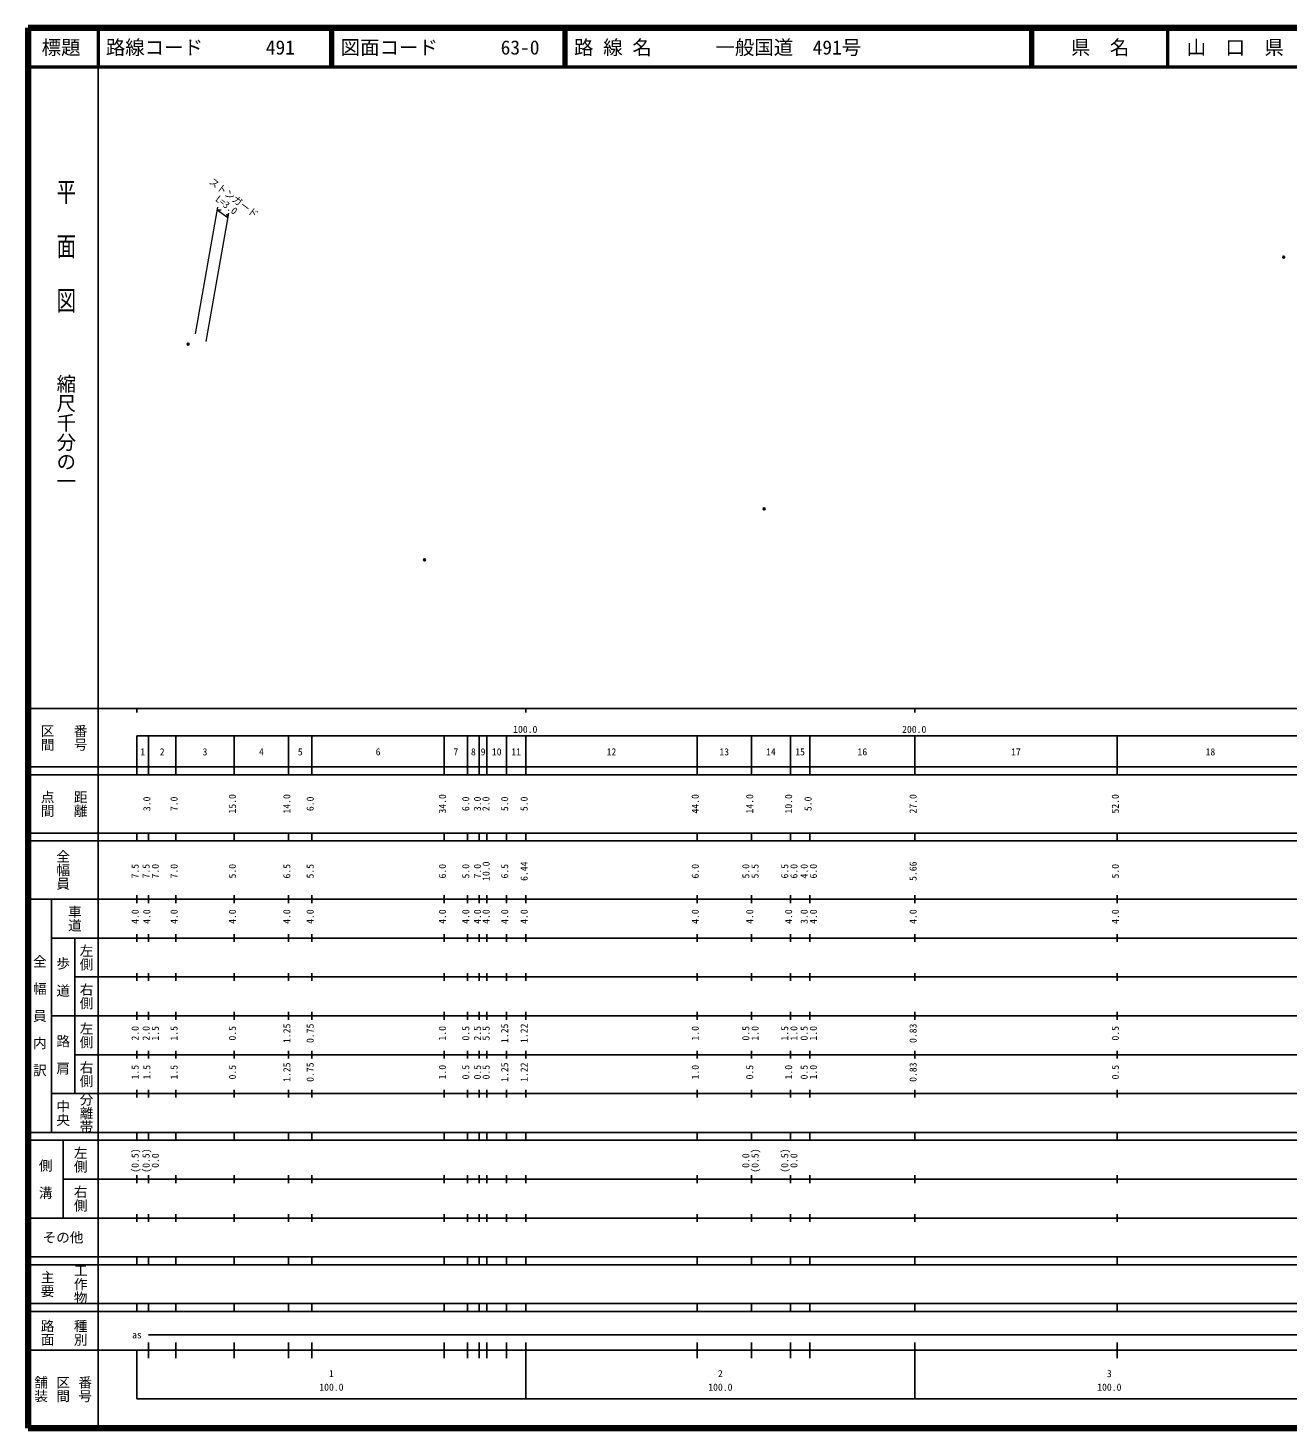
# Model space of a CAD drawing. Units: millimetres on the paper. Extents: x 40 to 680, y 20 to 380.
# Drawn here: x 40 to 363.9, y 20 to 380 of the extents above; entities that cross this region are included whole.
import ezdxf
from ezdxf.enums import TextEntityAlignment as Align

# ---------------------------------------------------------------- set-up
doc = ezdxf.new("R2010")
doc.units = ezdxf.units.MM
doc.header["$PDMODE"] = 32
doc.header["$PDSIZE"] = 0.5
doc.layers.add('M-OTRS', color=6, linetype='Continuous')
doc.layers.add('M-TTL-TXT', color=7, linetype='Continuous')
for name, color, linetype, lineweight in [('M-STR-HTXT', 7, 'Continuous', 13), ('M-TTL', 2, 'Continuous', 140), ('M-TTL-BAND', 7, 'Continuous', 25), ('M-TTL-LINE', 7, 'Continuous', 50)]:
    doc.layers.add(name, color=color, linetype=linetype, lineweight=lineweight)
doc.styles.add('@ＭＳ ゴシック', font='')
doc.styles.add('ＭＳ ゴシック', font='')
doc.styles.get('@ＭＳ ゴシック').set_extended_font_data('@MS Gothic')
doc.styles.get('ＭＳ ゴシック').set_extended_font_data('MS Gothic')

msp = doc.modelspace()

# ---------------------------------------------------------------- linework, layer by layer
at = {"layer": 'M-OTRS'}
for p in [(362.822, 321.059), (81.157, 298.672), (229.261, 256.377), (141.957, 243.274)]:
    msp.add_point(p, dxfattribs=at)
at = {"layer": 'M-STR-HTXT'}
for p, q in [((83.058, 301.326), (88.807, 333.919)), ((85.787, 299.352), (91.594, 332.351)), ((88.658, 333.203), (89.62, 333.223)), ((88.658, 333.203), (91.394, 331.266)), ((91.394, 331.266), (91.086, 332.163))]:
    msp.add_line(p, q, dxfattribs=at)
at = {"layer": 'M-TTL'}
for p, q in [((40, 380), (40, 20)), ((680, 380), (40, 380)), ((40, 20), (680, 20))]:
    msp.add_line(p, q, dxfattribs=at)
at = {"layer": 'M-TTL-BAND'}
for p, q in [((58, 370), (58, 20)), ((40, 205), (579, 205)), ((68, 205), (68, 204)), ((168, 205), (168, 204)), ((268, 205), (268, 204)), ((68, 198), (579, 198)), ((68, 198), (68, 188)), ((71, 188), (71, 198)), ((78, 188), (78, 198)), ((93, 188), (93, 198)), ((107, 188), (107, 198)), ((113, 188), (113, 198)), ((147, 188), (147, 198)), ((153, 188), (153, 198)), ((156, 188), (156, 198)), ((158, 188), (158, 198)), ((163, 188), (163, 198)), ((168, 188), (168, 198)), ((212, 188), (212, 198)), ((226, 188), (226, 198)), ((236, 188), (236, 198)), ((241, 188), (241, 198)), ((268, 188), (268, 198)), ((320, 188), (320, 198)), ((40, 190), (579, 190)), ((40, 188), (579, 188)), ((40, 173), (579, 173)), ((68, 171), (68, 173)), ((71, 171), (71, 173)), ((78, 171), (78, 173)), ((93, 171), (93, 173)), ((107, 171), (107, 173)), ((113, 171), (113, 173)), ((147, 171), (147, 173)), ((153, 171), (153, 173)), ((156, 171), (156, 173)), ((158, 171), (158, 173)), ((163, 171), (163, 173)), ((168, 171), (168, 173)), ((212, 171), (212, 173)), ((226, 171), (226, 173)), ((236, 171), (236, 173)), ((241, 171), (241, 173)), ((268, 171), (268, 173)), ((320, 171), (320, 173)), ((40, 171), (579, 171)), ((40, 156), (579, 156)), ((46, 96), (46, 156)), ((68, 155), (68, 157)), ((71, 155), (71, 157)), ((78, 155), (78, 157)), ((93, 155), (93, 157)), ((107, 155), (107, 157)), ((113, 155), (113, 157)), ((147, 155), (147, 157)), ((153, 155), (153, 157)), ((156, 155), (156, 157)), ((158, 155), (158, 157)), ((163, 155), (163, 157)), ((168, 155), (168, 157)), ((212, 155), (212, 157)), ((226, 155), (226, 157)), ((236, 155), (236, 157)), ((241, 155), (241, 157)), ((268, 155), (268, 157)), ((320, 155), (320, 157)), ((46, 146), (579, 146)), ((52, 146), (52, 106)), ((68, 145), (68, 147)), ((71, 145), (71, 147)), ((78, 145), (78, 147)), ((93, 145), (93, 147)), ((107, 145), (107, 147)), ((113, 145), (113, 147)), ((147, 145), (147, 147)), ((153, 145), (153, 147)), ((156, 145), (156, 147)), ((158, 145), (158, 147)), ((163, 145), (163, 147)), ((168, 145), (168, 147)), ((212, 145), (212, 147)), ((226, 145), (226, 147)), ((236, 145), (236, 147)), ((241, 145), (241, 147)), ((268, 145), (268, 147)), ((320, 145), (320, 147)), ((68, 135), (68, 137)), ((71, 135), (71, 137)), ((78, 135), (78, 137)), ((93, 135), (93, 137)), ((107, 135), (107, 137)), ((113, 135), (113, 137)), ((147, 135), (147, 137)), ((153, 135), (153, 137)), ((156, 135), (156, 137)), ((158, 135), (158, 137)), ((163, 135), (163, 137)), ((168, 135), (168, 137)), ((212, 135), (212, 137)), ((226, 135), (226, 137)), ((236, 135), (236, 137)), ((241, 135), (241, 137)), ((268, 135), (268, 137)), ((320, 135), (320, 137)), ((52, 136), (579, 136)), ((46, 126), (579, 126)), ((68, 125), (68, 127)), ((71, 125), (71, 127)), ((78, 125), (78, 127)), ((93, 125), (93, 127)), ((107, 125), (107, 127)), ((113, 125), (113, 127)), ((147, 125), (147, 127)), ((153, 125), (153, 127)), ((156, 125), (156, 127)), ((158, 125), (158, 127)), ((163, 125), (163, 127)), ((168, 125), (168, 127)), ((212, 125), (212, 127)), ((226, 125), (226, 127)), ((236, 125), (236, 127)), ((241, 125), (241, 127)), ((268, 125), (268, 127)), ((320, 125), (320, 127)), ((52, 116), (579, 116)), ((68, 115), (68, 117)), ((71, 115), (71, 117)), ((78, 115), (78, 117)), ((93, 115), (93, 117)), ((107, 115), (107, 117)), ((113, 115), (113, 117)), ((147, 115), (147, 117)), ((153, 115), (153, 117)), ((156, 115), (156, 117)), ((158, 115), (158, 117)), ((163, 115), (163, 117)), ((168, 115), (168, 117)), ((212, 115), (212, 117)), ((226, 115), (226, 117)), ((236, 115), (236, 117)), ((241, 115), (241, 117)), ((268, 115), (268, 117)), ((320, 115), (320, 117)), ((46, 106), (579, 106)), ((68, 105), (68, 107)), ((71, 105), (71, 107)), ((78, 105), (78, 107)), ((93, 105), (93, 107)), ((107, 105), (107, 107)), ((113, 105), (113, 107)), ((147, 105), (147, 107)), ((153, 105), (153, 107)), ((156, 105), (156, 107)), ((158, 105), (158, 107)), ((163, 105), (163, 107)), ((168, 105), (168, 107)), ((212, 105), (212, 107)), ((226, 105), (226, 107)), ((236, 105), (236, 107)), ((241, 105), (241, 107)), ((268, 105), (268, 107)), ((320, 105), (320, 107)), ((40, 96), (579, 96)), ((40, 94), (579, 94)), ((49, 94), (49, 74)), ((68, 94), (68, 96)), ((71, 94), (71, 96)), ((78, 94), (78, 96)), ((93, 94), (93, 96)), ((107, 94), (107, 96)), ((113, 94), (113, 96)), ((147, 94), (147, 96)), ((153, 94), (153, 96)), ((156, 94), (156, 96)), ((158, 94), (158, 96)), ((163, 94), (163, 96)), ((168, 94), (168, 96)), ((212, 94), (212, 96)), ((226, 94), (226, 96)), ((236, 94), (236, 96)), ((241, 94), (241, 96)), ((268, 94), (268, 96)), ((320, 94), (320, 96)), ((49, 84), (579, 84)), ((68, 83), (68, 85)), ((71, 83), (71, 85)), ((78, 83), (78, 85)), ((93, 83), (93, 85)), ((107, 83), (107, 85)), ((113, 83), (113, 85)), ((147, 83), (147, 85)), ((153, 83), (153, 85)), ((156, 83), (156, 85)), ((158, 83), (158, 85)), ((163, 83), (163, 85)), ((168, 83), (168, 85)), ((212, 83), (212, 85)), ((226, 83), (226, 85)), ((236, 83), (236, 85)), ((241, 83), (241, 85)), ((268, 83), (268, 85)), ((320, 83), (320, 85)), ((40, 74), (579, 74)), ((68, 73), (68, 75)), ((71, 73), (71, 75)), ((78, 73), (78, 75)), ((93, 73), (93, 75)), ((107, 73), (107, 75)), ((113, 73), (113, 75)), ((147, 73), (147, 75)), ((153, 73), (153, 75)), ((156, 73), (156, 75)), ((158, 73), (158, 75)), ((163, 73), (163, 75)), ((168, 73), (168, 75)), ((212, 73), (212, 75)), ((226, 73), (226, 75)), ((236, 73), (236, 75)), ((241, 73), (241, 75)), ((268, 73), (268, 75)), ((320, 73), (320, 75)), ((40, 64), (579, 64)), ((40, 62), (579, 62)), ((68, 62), (68, 64)), ((71, 62), (71, 64)), ((78, 62), (78, 64)), ((93, 62), (93, 64)), ((107, 62), (107, 64)), ((113, 62), (113, 64)), ((147, 62), (147, 64)), ((153, 62), (153, 64)), ((156, 62), (156, 64)), ((158, 62), (158, 64)), ((163, 62), (163, 64)), ((168, 62), (168, 64)), ((212, 62), (212, 64)), ((226, 62), (226, 64)), ((236, 62), (236, 64)), ((241, 62), (241, 64)), ((268, 62), (268, 64)), ((320, 62), (320, 64)), ((40, 52), (579, 52)), ((68, 50), (68, 52)), ((71, 50), (71, 52)), ((78, 50), (78, 52)), ((93, 50), (93, 52)), ((107, 50), (107, 52)), ((113, 50), (113, 52)), ((147, 50), (147, 52)), ((153, 50), (153, 52)), ((156, 50), (156, 52)), ((158, 50), (158, 52)), ((163, 50), (163, 52)), ((168, 50), (168, 52)), ((212, 50), (212, 52)), ((226, 50), (226, 52)), ((236, 50), (236, 52)), ((241, 50), (241, 52)), ((268, 50), (268, 52)), ((320, 50), (320, 52)), ((40, 50), (579, 50)), ((71, 44), (565, 44)), ((40, 40), (579, 40)), ((68, 40), (68, 27.5)), ((71, 38), (71, 42)), ((78, 38), (78, 42)), ((93, 38), (93, 42)), ((107, 38), (107, 42)), ((113, 38), (113, 42)), ((147, 38), (147, 42)), ((153, 38), (153, 42)), ((156, 38), (156, 42)), ((158, 38), (158, 42)), ((163, 38), (163, 42)), ((168, 27.5), (168, 42)), ((212, 38), (212, 42)), ((226, 38), (226, 42)), ((236, 38), (236, 42)), ((241, 38), (241, 42)), ((268, 27.5), (268, 42)), ((320, 38), (320, 42)), ((68, 27.5), (579, 27.5))]:
    msp.add_line(p, q, dxfattribs=at)
at = {"layer": 'M-TTL-LINE'}
for p, q in [((58, 380), (58, 370)), ((117.75, 380), (117.75, 370)), ((118.25, 380), (118.25, 370)), ((177.75, 380), (177.75, 370)), ((178.25, 380), (178.25, 370)), ((297.75, 380), (297.75, 370)), ((298.25, 380), (298.25, 370)), ((333, 380), (333, 370)), ((40, 370), (680, 370))]:
    msp.add_line(p, q, dxfattribs=at)

# ---------------------------------------------------------------- texts
at = {"layer": 'M-STR-HTXT', "style": 'ＭＳ ゴシック'}
for s, p in [('ストンガード', (91.978, 335.151)), ('L=3.0', (90.149, 333.351))]:
    msp.add_text(s, height=1.833, rotation=322.619, dxfattribs=at).set_placement(p, align=Align.BOTTOM_CENTER)
at = {"layer": 'M-TTL-BAND', "style": '@ＭＳ ゴシック', "width": 1.4}
msp.add_text('平  面  図', height=3.666, rotation=270, dxfattribs=at).set_placement((49.777, 306.475), align=Align.MIDDLE_RIGHT)
at = {"layer": 'M-TTL-BAND', "style": '@ＭＳ ゴシック'}
msp.add_text('縮尺千分の一', height=3.666, rotation=270, dxfattribs=at).set_placement((49.777, 261.03), align=Align.MIDDLE_RIGHT)
for s, p in [('区間', (45, 197.5)), ('番号', (53.5, 197.5)), ('点間', (45, 180.5)), ('距離', (53.5, 180.5)), ('全幅員', (49, 163.5)), ('車道', (52, 151)), ('左側', (55, 141)), ('全\u3000幅\u3000員\u3000内\u3000訳', (43, 126)), ('歩\u3000道', (49, 136)), ('右側', (55, 131)), ('左側', (55, 121)), ('路\u3000肩', (49, 116)), ('右側', (55, 111)), ('分離帯', (55, 101)), ('中央', (49, 101)), ('左側', (53.5, 89)), ('側\u3000溝', (44.5, 84)), ('右側', (53.5, 79)), ('工作物', (53.5, 57)), ('主要', (45, 57)), ('路面', (45, 44.5)), ('種別', (53.5, 44.5)), ('舗装', (43.333, 30)), ('区間', (49, 30)), ('番号', (54.667, 30))]:
    msp.add_text(s, height=2.566, rotation=270, dxfattribs=at).set_placement(p, align=Align.MIDDLE_CENTER)
at = {"layer": 'M-TTL-BAND', "style": 'ＭＳ ゴシック'}
for s, p in [('100.0', (167.844, 198.195)), ('200.0', (267.844, 198.195)), ('1', (69.5, 192.405)), ('2', (74.5, 192.405)), ('3', (85.5, 192.405)), ('4', (100, 192.405)), ('5', (110, 192.405)), ('6', (130, 192.405)), ('7', (150, 192.405)), ('8', (154.5, 192.405)), ('9', (157, 192.405)), ('10', (160.5, 192.405)), ('11', (165.5, 192.405)), ('12', (190, 192.405)), ('13', (219, 192.405)), ('14', (231, 192.405)), ('15', (238.5, 192.405)), ('16', (254.5, 192.405)), ('17', (294, 192.405)), ('18', (344, 192.405)), ('as', (68, 42.5)), ('1', (118, 32.523)), ('2', (218, 32.523)), ('3', (318, 32.523)), ('100.0', (118, 29.033)), ('100.0', (218, 29.033)), ('100.0', (318, 29.033))]:
    msp.add_text(s, height=1.833, dxfattribs=at).set_placement(p, align=Align.BOTTOM_CENTER)
for s, p in [('3.0', (72, 180.5)), ('7.0', (79, 180.5)), ('15.0', (94, 180.5)), ('14.0', (108, 180.5)), ('6.0', (114, 180.5)), ('34.0', (148, 180.5)), ('6.0', (154, 180.5)), ('3.0', (157, 180.5)), ('2.0', (159.181, 180.5)), ('5.0', (164, 180.5)), ('5.0', (169, 180.5)), ('44.0', (213, 180.5)), ('14.0', (227, 180.5)), ('10.0', (237, 180.5)), ('5.0', (242, 180.5)), ('27.0', (269, 180.5)), ('52.0', (321, 180.5)), ('7.5', (69, 163.174)), ('7.5', (71.82, 163.174)), ('7.0', (74.19, 163.174)), ('7.0', (79, 163.174)), ('5.0', (94, 163.174)), ('6.5', (108, 163.174)), ('5.5', (114, 163.174)), ('6.0', (148, 163.174)), ('5.0', (154, 163.174)), ('7.0', (157, 163.174)), ('10.0', (159.226, 163.174)), ('6.5', (164, 163.174)), ('6.44', (169, 163.174)), ('6.0', (213, 163.174)), ('5.0', (226, 163.174)), ('5.5', (228.37, 163.174)), ('6.5', (236, 163.174)), ('6.0', (238.37, 163.174)), ('4.0', (241, 163.174)), ('6.0', (243.37, 163.174)), ('5.66', (269, 163.174)), ('5.0', (321, 163.174)), ('4.0', (69, 151.5)), ('4.0', (72, 151.5)), ('4.0', (79, 151.5)), ('4.0', (94, 151.5)), ('4.0', (108, 151.5)), ('4.0', (114, 151.5)), ('4.0', (148, 151.5)), ('4.0', (154, 151.5)), ('4.0', (157, 151.5)), ('4.0', (159.226, 151.5)), ('4.0', (164, 151.5)), ('4.0', (169, 151.5)), ('4.0', (213, 151.5)), ('4.0', (227, 151.5)), ('4.0', (237, 151.5)), ('3.0', (241, 151.5)), ('4.0', (243.37, 151.5)), ('4.0', (269, 151.5)), ('4.0', (321, 151.5)), ('2.0', (69, 121.5)), ('2.0', (71.82, 121.5)), ('1.5', (74.19, 121.5)), ('1.5', (79, 121.5)), ('0.5', (94, 121.5)), ('1.25', (108, 121.5)), ('0.75', (114, 121.5)), ('1.0', (148, 121.5)), ('0.5', (154, 121.5)), ('2.5', (157, 121.5)), ('5.5', (159.226, 121.5)), ('1.25', (164, 121.5)), ('1.22', (169, 121.5)), ('1.0', (213, 121.5)), ('0.5', (226, 121.5)), ('1.0', (228.37, 121.5)), ('1.5', (236, 121.5)), ('1.0', (238.37, 121.5)), ('0.5', (241, 121.5)), ('1.0', (243.37, 121.5)), ('0.83', (269, 121.5)), ('0.5', (321, 121.5)), ('1.5', (69, 111.5)), ('1.5', (72, 111.5)), ('1.5', (79, 111.5)), ('0.5', (94, 111.5)), ('1.25', (108, 111.5)), ('0.75', (114, 111.5)), ('1.0', (148, 111.5)), ('0.5', (154, 111.5)), ('0.5', (157, 111.5)), ('0.5', (159.226, 111.5)), ('1.25', (164, 111.5)), ('1.22', (169, 111.5)), ('1.0', (213, 111.5)), ('0.5', (227, 111.5)), ('1.0', (237, 111.5)), ('0.5', (241, 111.5)), ('1.0', (243.37, 111.5)), ('0.83', (269, 111.5)), ('0.5', (321, 111.5)), ('(0.5)', (69, 88.764)), ('(0.5)', (71.82, 88.764)), ('0.0', (74.19, 88.764)), ('0.0', (226, 88.764)), ('(0.5)', (228.37, 88.764)), ('(0.5)', (236, 88.764)), ('0.0', (238.37, 88.764))]:
    msp.add_text(s, height=1.833, rotation=90, dxfattribs=at).set_placement(p, align=Align.BOTTOM_CENTER)
msp.add_text('その他', height=2.566, dxfattribs=at).set_placement((49, 69), align=Align.MIDDLE_CENTER)
at = {"layer": 'M-TTL-TXT', "style": 'ＭＳ ゴシック'}
for s, p in [('標題', (48.5, 375)), ('県\u3000名', (315.625, 375)), ('山\u3000口\u3000県', (350.375, 375))]:
    msp.add_text(s, height=3.666, dxfattribs=at).set_placement(p, align=Align.MIDDLE_CENTER)
for s, p in [('路線コード', (60, 375)), ('491', (101.142, 375)), ('図面コード', (120.38, 375)), ('63-0', (161.521, 375)), ('路 線 名', (180.38, 375)), ('一般国道\u3000491号', (216.734, 375))]:
    msp.add_text(s, height=3.666, dxfattribs=at).set_placement(p, align=Align.MIDDLE_LEFT)

doc.saveas('drawing.dxf')
